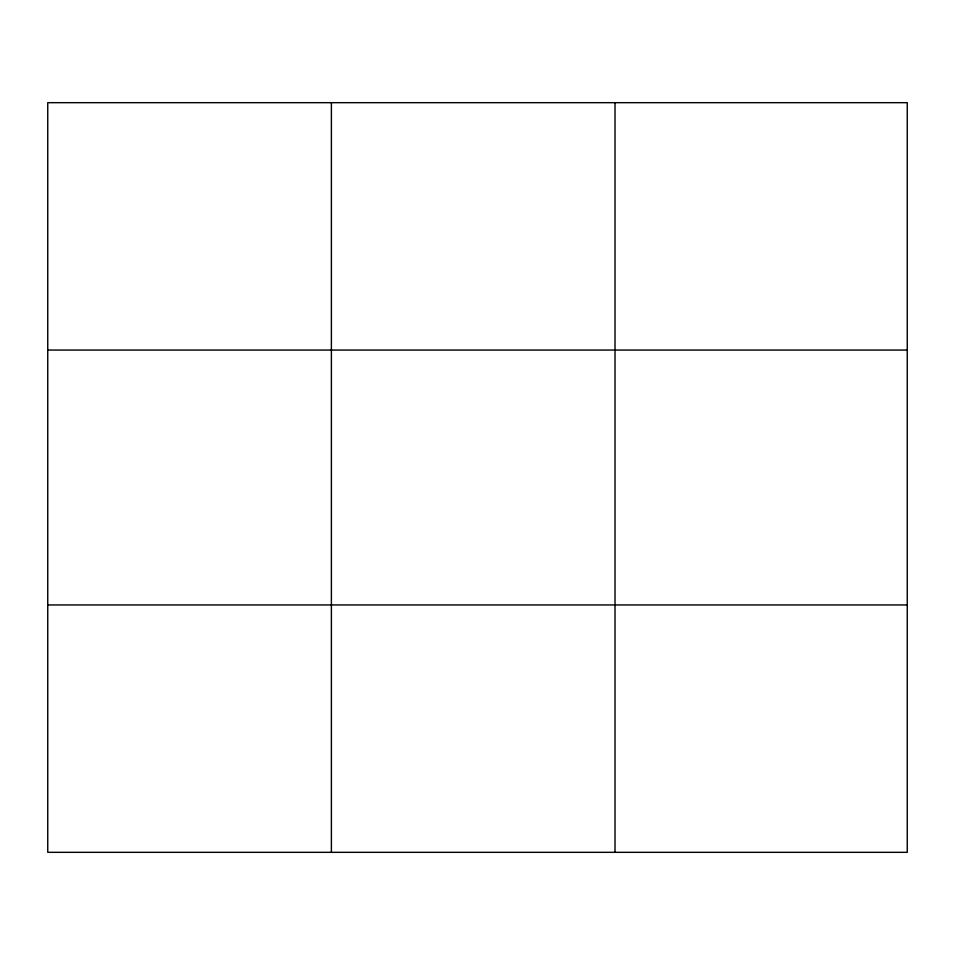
<?xml version="1.0" encoding="UTF-8"?>
<svg xmlns="http://www.w3.org/2000/svg" width="955" height="955" viewBox="0 0 955 955"><rect width="100%" height="100%" fill="white"/><g stroke="black" fill="none" stroke-linecap="round" stroke-linejoin="round"><path stroke-width="1.43" d="M331.385 102.674L331.385 852.326M615.02 102.674L615.02 852.326M907.25 350.055L907.25 102.674L47.75 102.674L47.75 852.326L907.25 852.326L907.25 350.055L47.75 350.055M47.75 604.945L907.25 604.945"/></g></svg>
